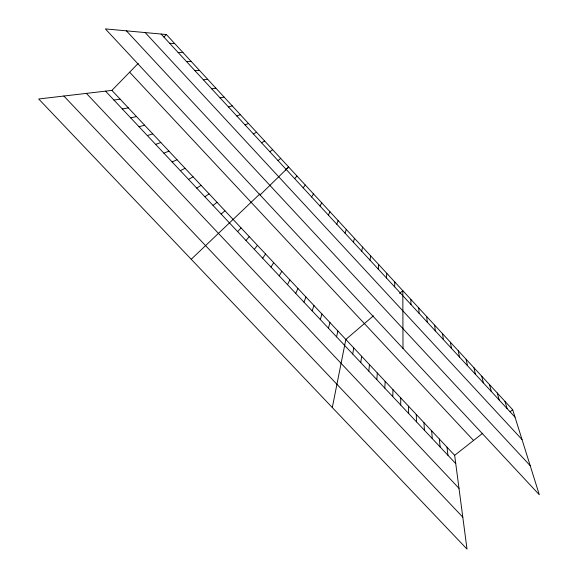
<?xml version="1.0" encoding="UTF-8"?>
<svg xmlns="http://www.w3.org/2000/svg" width="578" height="578" viewBox="0 0 578 578"><rect width="100%" height="100%" fill="white"/><g stroke="black" fill="none" stroke-linecap="round" stroke-linejoin="round"><path stroke-width="0.87" d="M400.713 405.048L400.742 397.924M392.773 396.602L392.961 389.644M394.651 286.861L394.81 282.006M384.804 388.127L385.158 381.335M386.451 277.982L386.776 273.307M376.813 379.63L377.333 372.998M368.807 371.112L369.486 364.646M378.222 269.073L378.727 264.579M360.773 362.572L361.626 356.272M369.978 260.143L370.65 255.837M352.717 354.003L353.736 347.877M332.307 407.541L345.832 339.459L373.402 315.855M361.705 251.192L362.558 247.066M336.548 336.808L337.899 331.013M353.411 242.211L354.437 238.273M328.427 328.167L329.951 322.553M320.284 319.511L321.975 314.064M345.088 233.209L346.301 229.452M312.12 310.827L313.984 305.552M336.75 224.177L338.137 220.608M303.934 302.121L305.972 297.02M295.726 293.393L297.937 288.465M328.383 215.124L329.951 211.743M287.497 284.636L289.881 279.882M319.995 206.043L321.744 202.849M279.239 275.858L281.797 271.284M270.966 267.058L273.697 262.658M311.578 196.939L313.514 193.933M262.665 258.229L265.577 254.009M303.147 187.807L305.256 184.996M254.342 249.378L257.434 245.339M245.997 240.499L249.263 236.64M294.686 178.645L296.984 176.03M237.63 231.605L241.077 227.927M111.901 90.385L454.655 455.327L467.01 549.1L38.69 98.983L111.901 90.385L138.243 63.37M163.928 37.035L166.37 34.528L512.686 409.708L539.31 494.754L105.369 28.9L166.37 34.528M260.078 194.981L288.682 167.035L285.561 169.954M191.224 259.276L259.869 193.955M221.143 214.07L224.95 210.753M399.629 293.407L402.815 290.683L403.003 348.426M278.018 160.605L280.684 158.372M213.029 205.443L217.01 202.3M454.655 455.327L482.738 433.247M510.092 411.746L512.686 409.708M269.818 151.725L272.657 149.673M204.894 196.787L209.055 193.825M196.737 188.117L201.072 185.328M261.596 142.824L264.616 140.96M188.558 179.418L193.074 176.81M253.345 133.894L256.545 132.225M180.358 170.691L185.054 168.27M172.136 161.948L177.013 159.709M245.072 124.942L248.461 123.461M163.892 153.177L168.942 151.125M236.778 115.961L240.347 114.675M155.619 144.384L160.857 142.513M147.332 135.57L152.751 133.886M228.462 106.959L232.219 105.868M139.023 126.734L144.623 125.231M220.124 97.935L224.062 97.032M130.686 117.869L136.473 116.554M122.326 108.975L128.309 107.855M211.765 88.882L215.89 88.174M113.945 100.066L120.116 99.127M203.377 79.807L207.69 79.294M194.967 70.704L199.475 70.393M186.535 61.579L191.231 61.463M178.082 52.425L182.966 52.511M169.6 43.249L174.679 43.531M63.855 96.027L462.805 517.158M86.382 93.383L458.997 488.316M105.543 91.129L455.739 463.57M129.631 72.199L473.555 440.465M145.179 32.57L522.021 439.533M126.409 30.844L530.214 465.702M161.103 34.044L515.02 417.15M504.977 401.349L507.144 408.632M497.239 392.975L499.255 400.084M489.487 384.58L491.336 391.523M481.712 376.155L483.403 382.932M473.924 367.709L475.448 374.313M466.106 359.241L467.465 365.679M458.267 350.752L459.467 357.016M450.414 342.241L451.44 348.332M442.531 333.708L443.398 339.618M434.634 325.147L435.328 330.891M447.011 447.191L447.943 455.276M439.352 439.034L440.125 446.96M426.709 316.563L427.236 322.134M431.672 430.856L432.286 438.623M418.768 307.958L419.122 313.348M423.97 422.655L424.425 430.263M416.247 414.433L416.543 421.882M410.799 299.332L410.987 304.541M408.509 406.19L408.639 413.48"/></g></svg>
